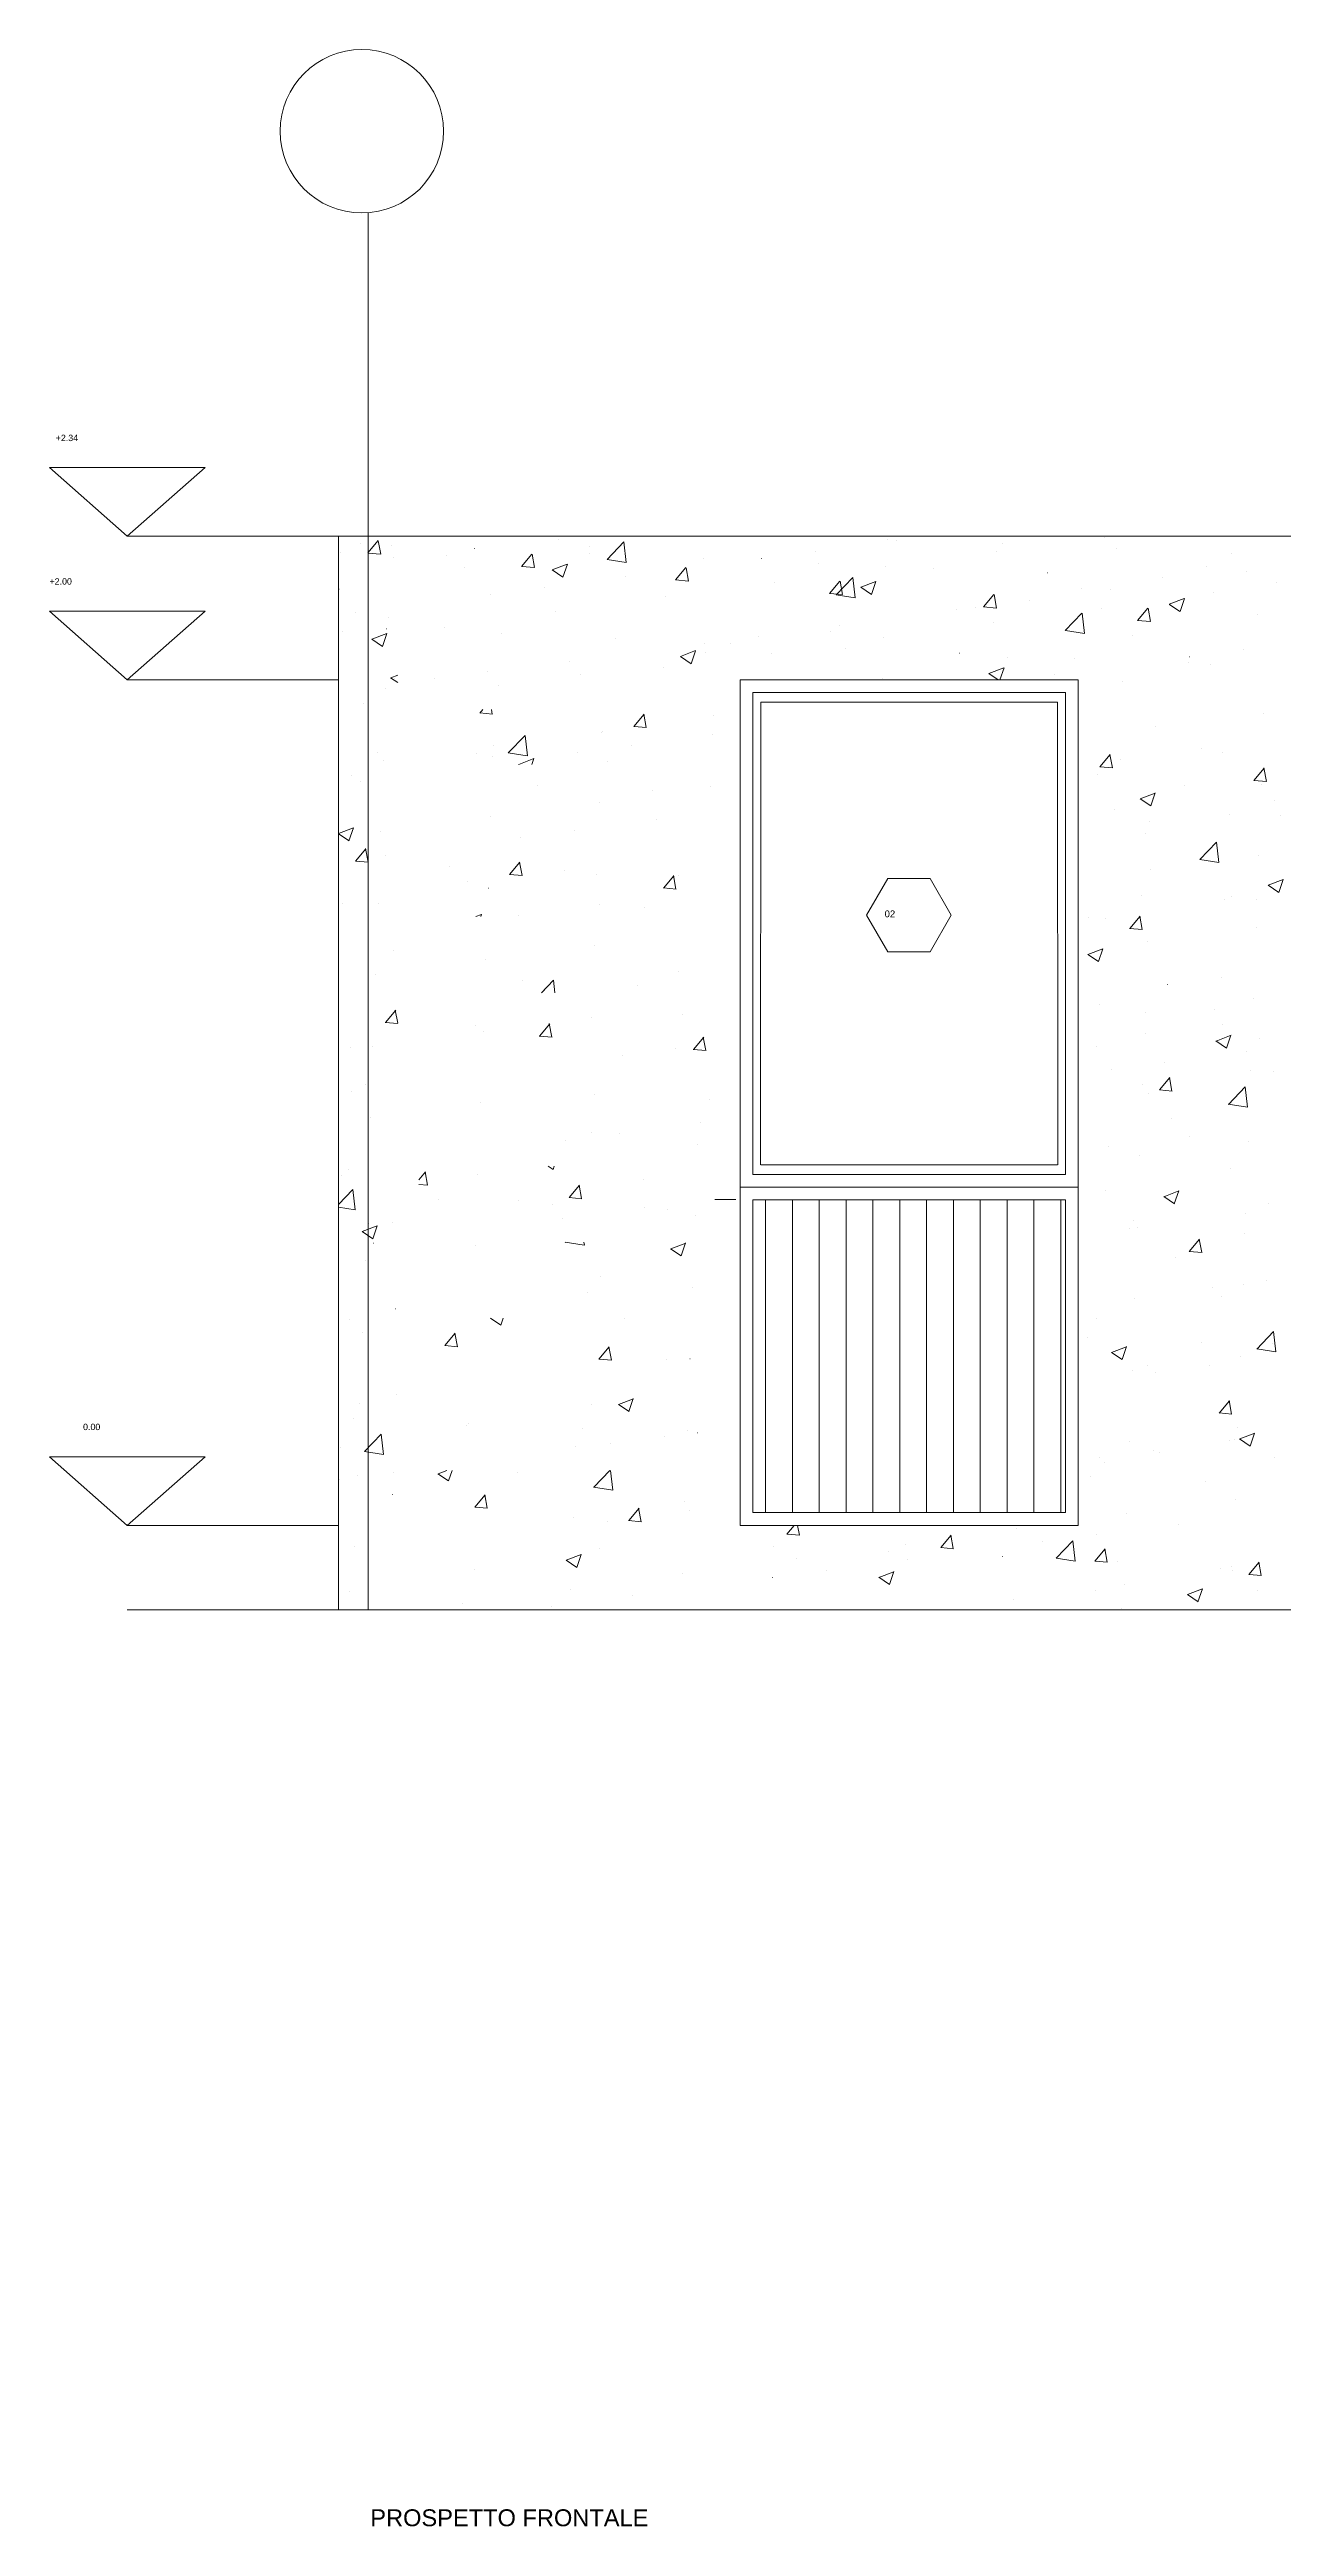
# Model space of a CAD drawing. Header units: centimetres. Extents: x -16179 to 12840, y -10704 to 3856.
# Drawn here: x 4951 to 5243, y -9115 to -8529 of the extents above; entities that cross this region are included whole.
import ezdxf

# ---------------------------------------------------------------- set-up
doc = ezdxf.new("R2010")
doc.units = ezdxf.units.CM
doc.header["$MEASUREMENT"] = 0
for name, color, linetype, lineweight in [('A-ANNO-TEXT_Num_Penna__3_Num_Penna__3_Num_Penna__3_Num_Penna__3_Num_Penna__3_Num_Penna__3_Num_Penna__3_Num_Penna__3_Num_Penna__3_Num_Penna__3', 3, 'Continuous', 18), ('A-ELEV-MBE1_Num_Penna__7_Num_Penna__7_Num_Penna__7_Num_Penna__7_Num_Penna__7_Num_Penna__7_Num_Penna__7_Num_Penna__7_Num_Penna__7_Num_Penna__7', 7, 'Continuous', 18), ('A-ELEV-PATT_Num_Penna__8_Num_Penna__8_Num_Penna__8_Num_Penna__8_Num_Penna__8_Num_Penna__8_Num_Penna__8_Num_Penna__8_Num_Penna__8_Num_Penna__8', 8, 'Continuous', 18), ('AA - linee quote_Num_Penna__3_Num_Penna__3_Num_Penna__3_Num_Penna__3_Num_Penna__3_Num_Penna__3_Num_Penna__3_Num_Penna__3_Num_Penna__3_Num_Penna__3', 3, 'Continuous', 18), ('AA - pareti sezionate_Num_Penna__7_Num_Penna__7_Num_Penna__7_Num_Penna__7_Num_Penna__7_Num_Penna__7_Num_Penna__7_Num_Penna__7_Num_Penna__7_Num_Penna__7', 7, 'Continuous', 18), ('AA - serramenti e porte_Num_Penna__4_Num_Penna__4_Num_Penna__4_Num_Penna__4_Num_Penna__4_Num_Penna__4_Num_Penna__4_Num_Penna__4_Num_Penna__4_Num_Penna__4', 4, 'Continuous', 18), ('AA - serramenti e porte_Num_Penna__7_Num_Penna__7_Num_Penna__7_Num_Penna__7_Num_Penna__7_Num_Penna__7_Num_Penna__7_Num_Penna__7_Num_Penna__7_Num_Penna__7', 7, 'Continuous', 18), ('AA pareti non sezionate_Num_Penna__2_Num_Penna__2_Num_Penna__2_Num_Penna__2_Num_Penna__2_Num_Penna__2_Num_Penna__2_Num_Penna__2_Num_Penna__2_Num_Penna__2', 2, 'Continuous', 18), ('SIMBOLI FINESTRE_Num_Penna__3_Num_Penna__3_Num_Penna__3_Num_Penna__3_Num_Penna__3_Num_Penna__3_Num_Penna__3_Num_Penna__3_Num_Penna__3_Num_Penna__3', 3, 'Continuous', 18)]:
    doc.layers.add(name, color=color, linetype=linetype, lineweight=lineweight)
doc.layers.add('A-ELEV-MBE1_Num_Penna__14_Num_Penna__11_Num_Penna__9_Num_Penna__9_Num_Penna__9_Num_Penna__9_Num_Penna__9_Num_Penna__9_Num_Penna__10_Num_Penna__11', color=7, linetype='Continuous', lineweight=18, true_color=0xd19cc7)
doc.styles.add('GENERATED_STYLE_1', font='Arial.ttf')

msp = doc.modelspace()

# ---------------------------------------------------------------- linework, layer by layer
at = {"layer": 'A-ELEV-MBE1_Num_Penna__14_Num_Penna__11_Num_Penna__9_Num_Penna__9_Num_Penna__9_Num_Penna__9_Num_Penna__9_Num_Penna__9_Num_Penna__10_Num_Penna__11', "color": 9, "linetype": 'Continuous', "lineweight": 18, "true_color": 0xd19cc7}
for p, q in [((5117.54, -8801.1), (5191.54, -8801.1)), ((5117.54, -8801.1), (5117.54, -8875.1)), ((5120.59, -8875.1), (5120.59, -8801.1)), ((5126.94, -8875.1), (5126.94, -8801.1)), ((5133.29, -8875.1), (5133.29, -8801.1)), ((5139.64, -8875.1), (5139.64, -8801.1)), ((5145.99, -8875.1), (5145.99, -8801.1)), ((5152.34, -8875.1), (5152.34, -8801.1)), ((5158.69, -8875.1), (5158.69, -8801.1)), ((5165.04, -8875.1), (5165.04, -8801.1)), ((5171.39, -8875.1), (5171.39, -8801.1)), ((5177.74, -8875.1), (5177.74, -8801.1)), ((5184.09, -8875.1), (5184.09, -8801.1)), ((5190.44, -8875.1), (5190.44, -8801.1)), ((5191.54, -8801.1), (5191.54, -8875.1)), ((5117.54, -8875.1), (5191.54, -8875.1))]:
    msp.add_line(p, q, dxfattribs=at)
at = {"layer": 'A-ELEV-MBE1_Num_Penna__7_Num_Penna__7_Num_Penna__7_Num_Penna__7_Num_Penna__7_Num_Penna__7_Num_Penna__7_Num_Penna__7_Num_Penna__7_Num_Penna__7', "color": 7, "linetype": 'Continuous', "lineweight": 18}
msp.add_line((5108.54, -8801), (5113.54, -8801), dxfattribs=at)
at = {"layer": 'A-ELEV-PATT_Num_Penna__8_Num_Penna__8_Num_Penna__8_Num_Penna__8_Num_Penna__8_Num_Penna__8_Num_Penna__8_Num_Penna__8_Num_Penna__8_Num_Penna__8', "color": 8, "linetype": 'Continuous', "lineweight": 18}
for p, q in [((5020.03, -8647.89), (5020.03, -8647.89)), ((5024.61, -8645.91), (5024.62, -8645.91)), ((5026.42, -8648.08), (5028.87, -8645.16)), ((5026.42, -8648.09), (5029.46, -8648.35)), ((5029.5, -8648.37), (5028.91, -8645.18)), ((5031.98, -8646.4), (5031.99, -8646.4)), ((5051.73, -8647.05), (5051.74, -8647.05)), ((5071.53, -8644.94), (5071.53, -8644.94)), ((5078.85, -8648.2), (5078.85, -8648.2)), ((5078.88, -8646.51), (5078.89, -8646.51)), ((5083.07, -8649.59), (5087.02, -8645.47)), ((5087.59, -8650.3), (5087.02, -8645.48)), ((5132.29, -8647.74), (5132.29, -8647.74)), ((5149.49, -8644.81), (5149.5, -8644.81)), ((5151.53, -8645.2), (5151.53, -8645.2)), ((5175.12, -8647.64), (5175.12, -8647.64)), ((5176.61, -8645.96), (5176.62, -8645.96)), ((5200.78, -8644.38), (5200.78, -8644.38)), ((5203.73, -8647.1), (5203.73, -8647.1)), ((5230.85, -8648.25), (5230.85, -8648.25)), ((5032.42, -8649.07), (5032.43, -8649.07)), ((5045.14, -8648.75), (5045.15, -8648.75)), ((5049.26, -8651.59), (5049.26, -8651.59)), ((5062.85, -8651.27), (5065.3, -8648.35)), ((5062.86, -8651.27), (5065.9, -8651.54)), ((5065.93, -8651.55), (5065.35, -8648.37)), ((5070.09, -8652.1), (5073.65, -8650.73)), ((5070.11, -8652.11), (5072.63, -8653.81)), ((5072.64, -8653.81), (5073.67, -8650.74)), ((5083.07, -8649.61), (5087.59, -8650.31)), ((5087.49, -8653.63), (5087.49, -8653.63)), ((5099.29, -8654.46), (5101.74, -8651.54)), ((5102.37, -8654.74), (5101.78, -8651.56)), ((5105.97, -8649.35), (5105.97, -8649.35)), ((5119.57, -8649.41), (5119.58, -8649.41)), ((5133.08, -8650.49), (5133.09, -8650.49)), ((5137.28, -8658), (5141.24, -8653.88)), ((5141.8, -8658.71), (5141.24, -8653.89)), ((5149.04, -8651.21), (5149.04, -8651.21)), ((5160.2, -8651.64), (5160.21, -8651.64)), ((5187.32, -8652.78), (5187.33, -8652.78)), ((5214.44, -8653.93), (5214.44, -8653.93)), ((5224.91, -8651.39), (5224.92, -8651.39)), ((5234.29, -8652.58), (5234.29, -8652.58)), ((5019.63, -8656.68), (5019.64, -8656.68)), ((5055.53, -8657.84), (5055.54, -8657.84)), ((5068.25, -8656.17), (5068.25, -8656.17)), ((5096.99, -8658.27), (5097, -8658.27)), ((5099.3, -8654.46), (5102.33, -8654.73)), ((5122.65, -8655.02), (5122.66, -8655.02)), ((5135.73, -8657.64), (5138.18, -8654.73)), ((5135.73, -8657.65), (5138.77, -8657.92)), ((5137.29, -8658.02), (5141.81, -8658.72)), ((5138.81, -8657.93), (5138.22, -8654.75)), ((5143.1, -8656.17), (5146.66, -8654.8)), ((5143.11, -8656.18), (5145.64, -8657.88)), ((5145.64, -8657.88), (5146.67, -8654.81)), ((5172.16, -8660.83), (5174.61, -8657.91)), ((5175.24, -8661.12), (5174.66, -8657.93)), ((5182.96, -8659.34), (5182.97, -8659.34)), ((5195.29, -8656.48), (5195.29, -8656.48)), ((5202.2, -8656.81), (5202.21, -8656.81)), ((5216.11, -8660.23), (5219.66, -8658.87)), ((5218.65, -8661.95), (5219.68, -8658.88)), ((5226.55, -8657.49), (5226.55, -8657.49)), ((5241.56, -8655.07), (5241.56, -8655.07)), ((5023.45, -8662.06), (5023.45, -8662.06)), ((5031.36, -8663.31), (5031.37, -8663.31)), ((5044.53, -8665.66), (5044.53, -8665.66)), ((5070.91, -8661.85), (5070.91, -8661.85)), ((5138.16, -8665.24), (5138.17, -8665.24)), ((5165.66, -8661.56), (5165.67, -8661.56)), ((5170.25, -8661.01), (5170.25, -8661.01)), ((5172.17, -8660.84), (5175.21, -8661.1)), ((5174.5, -8664.55), (5174.51, -8664.55)), ((5191.5, -8666.41), (5195.45, -8662.29)), ((5196.02, -8667.12), (5195.46, -8662.3)), ((5200.16, -8661.3), (5200.17, -8661.3)), ((5208.6, -8664.02), (5211.05, -8661.1)), ((5208.61, -8664.03), (5211.64, -8664.29)), ((5211.68, -8664.31), (5211.09, -8661.12)), ((5216.12, -8660.25), (5218.64, -8661.95)), ((5237.09, -8662.55), (5237.09, -8662.55)), ((5020.53, -8666.64), (5020.54, -8666.64)), ((5027.41, -8668.48), (5030.97, -8667.12)), ((5027.42, -8668.49), (5029.95, -8670.2)), ((5029.95, -8670.2), (5030.98, -8667.13)), ((5030.91, -8666.05), (5030.92, -8666.05)), ((5058.03, -8667.2), (5058.04, -8667.2)), ((5085.15, -8668.34), (5085.15, -8668.34)), ((5100.42, -8672.55), (5103.97, -8671.18)), ((5102.96, -8674.27), (5103.99, -8671.2)), ((5106.21, -8669.45), (5106.21, -8669.45)), ((5112.27, -8669.49), (5112.27, -8669.49)), ((5118.93, -8667.77), (5118.93, -8667.77)), ((5136.04, -8666.65), (5136.04, -8666.65)), ((5139.39, -8670.64), (5139.39, -8670.64)), ((5148.42, -8668.12), (5148.42, -8668.12)), ((5191.51, -8666.43), (5196.02, -8667.13)), ((5207.46, -8667.63), (5207.47, -8667.63)), ((5233.64, -8670.95), (5233.65, -8670.95)), ((5031.87, -8677.65), (5033.54, -8677.02)), ((5054.89, -8676.2), (5054.89, -8676.2)), ((5074.13, -8673.67), (5074.13, -8673.67)), ((5076.78, -8676.82), (5076.79, -8676.82)), ((5096.37, -8675.19), (5096.38, -8675.19)), ((5100.43, -8672.56), (5102.96, -8674.27)), ((5106.41, -8671.73), (5106.42, -8671.73)), ((5122.03, -8671.93), (5122.04, -8671.93)), ((5166.5, -8671.78), (5166.51, -8671.78)), ((5173.42, -8676.62), (5176.98, -8675.25)), ((5173.43, -8676.63), (5175.62, -8678.1)), ((5176.04, -8678.1), (5177, -8675.27)), ((5177.83, -8672.72), (5177.84, -8672.72)), ((5188.84, -8676.84), (5188.85, -8676.84)), ((5193.62, -8672.93), (5193.63, -8672.93)), ((5220.74, -8674.07), (5220.74, -8674.07)), ((5220.92, -8672.62), (5220.93, -8672.62)), ((5225.93, -8674.4), (5225.93, -8674.4)), ((5030.75, -8680.22), (5030.75, -8680.22)), ((5031.85, -8677.63), (5033.54, -8678.76)), ((5032.7, -8677.79), (5032.71, -8677.79)), ((5042.17, -8677.88), (5042.17, -8677.88)), ((5057.34, -8679.53), (5057.34, -8679.53)), ((5148.21, -8677.8), (5148.21, -8677.8)), ((5205.14, -8678.48), (5205.14, -8678.48)), ((5025.38, -8683.74), (5025.39, -8683.74)), ((5052.93, -8685.93), (5055.97, -8686.19)), ((5052.95, -8685.94), (5053.65, -8685.1)), ((5055.89, -8686.18), (5055.69, -8685.1)), ((5089.37, -8689.11), (5092.4, -8689.38)), ((5089.39, -8689.12), (5091.84, -8686.21)), ((5092.33, -8689.37), (5091.74, -8686.18)), ((5108.25, -8686.49), (5108.26, -8686.49)), ((5212.85, -8689.19), (5212.85, -8689.19)), ((5238.51, -8685.94), (5238.51, -8685.94)), ((5056.21, -8693.55), (5056.22, -8693.55)), ((5059.7, -8695.39), (5063.66, -8691.27)), ((5064.22, -8696.07), (5063.65, -8691.25)), ((5081.73, -8690.48), (5081.74, -8690.48)), ((5081.87, -8690.3), (5081.87, -8690.3)), ((5088.78, -8693.67), (5088.78, -8693.67)), ((5108.02, -8691.13), (5108.02, -8691.13)), ((5223.73, -8694.31), (5223.74, -8694.31)), ((5022.48, -8700.65), (5022.48, -8700.65)), ((5028.83, -8695.18), (5028.84, -8695.18)), ((5030.13, -8697.13), (5030.13, -8697.13)), ((5052.1, -8695.57), (5052.11, -8695.57)), ((5055.95, -8696.32), (5055.95, -8696.32)), ((5059.68, -8695.37), (5064.2, -8696.07)), ((5062.17, -8698.08), (5062.21, -8698.1)), ((5062.2, -8698.1), (5065.75, -8696.74)), ((5065.25, -8698.1), (5065.72, -8696.71)), ((5076.06, -8695.34), (5076.06, -8695.34)), ((5083.07, -8697.47), (5083.07, -8697.47)), ((5199.14, -8700.45), (5199.14, -8700.45)), ((5199.68, -8698.68), (5202.72, -8698.94)), ((5199.7, -8698.69), (5202.15, -8695.77)), ((5202.64, -8698.93), (5202.05, -8695.75)), ((5204.49, -8696.84), (5204.5, -8696.84)), ((5228.76, -8695.37), (5228.77, -8695.37)), ((5236.14, -8701.88), (5238.58, -8698.96)), ((5239.07, -8702.12), (5238.49, -8698.94)), ((5024.74, -8702.1), (5024.74, -8702.1)), ((5066.66, -8703.14), (5066.66, -8703.14)), ((5093.78, -8704.29), (5093.78, -8704.29)), ((5107.64, -8703.4), (5107.64, -8703.4)), ((5209.18, -8706.22), (5211.71, -8707.92)), ((5209.21, -8706.24), (5212.77, -8704.88)), ((5211.7, -8707.92), (5212.73, -8704.85)), ((5212.23, -8706.1), (5212.23, -8706.1)), ((5219.66, -8703.2), (5219.66, -8703.2)), ((5236.12, -8701.87), (5239.15, -8702.13)), ((5237.89, -8702.85), (5237.89, -8702.85)), ((5240.93, -8706.52), (5240.94, -8706.52)), ((5055.59, -8710.47), (5055.6, -8710.47)), ((5081.25, -8707.21), (5081.26, -8707.21)), ((5094.65, -8711.17), (5094.66, -8711.17)), ((5203.25, -8708.87), (5203.25, -8708.87)), ((5211.31, -8711.61), (5211.31, -8711.61)), ((5230.37, -8710.02), (5230.37, -8710.02)), ((5242.45, -8710.12), (5242.45, -8710.12)), ((5019.54, -8714.48), (5023.07, -8713.13)), ((5019.54, -8714.5), (5022.02, -8716.17)), ((5022, -8716.17), (5023.03, -8713.1)), ((5023.56, -8720.96), (5026.01, -8718.04)), ((5026.5, -8721.2), (5025.91, -8718.02)), ((5029.51, -8714.04), (5029.51, -8714.04)), ((5062.69, -8715.38), (5062.7, -8715.38)), ((5075.41, -8713.7), (5075.42, -8713.7)), ((5210.37, -8714.34), (5210.37, -8714.34)), ((5223.35, -8720.62), (5227.3, -8716.49)), ((5227.86, -8721.3), (5227.3, -8716.47)), ((5023.54, -8720.95), (5026.58, -8721.22)), ((5030.61, -8719.6), (5030.62, -8719.6)), ((5045.84, -8722.14), (5045.85, -8722.14)), ((5059.98, -8724.14), (5063.02, -8724.4)), ((5060, -8724.15), (5062.45, -8721.23)), ((5062.94, -8724.39), (5062.35, -8721.21)), ((5072.96, -8723.29), (5072.96, -8723.29)), ((5080.63, -8724.12), (5080.64, -8724.12)), ((5096.44, -8727.34), (5098.89, -8724.42)), ((5099.37, -8727.58), (5098.79, -8724.4)), ((5100.08, -8724.43), (5100.08, -8724.43)), ((5211.61, -8723.01), (5211.62, -8723.01)), ((5223.33, -8720.59), (5227.85, -8721.29)), ((5237.27, -8719.76), (5237.28, -8719.76)), ((5050.01, -8725.88), (5050.01, -8725.88)), ((5054.97, -8727.38), (5054.98, -8727.38)), ((5096.42, -8727.33), (5099.45, -8727.59)), ((5209.55, -8729.02), (5209.56, -8729.02)), ((5229.09, -8730.16), (5229.09, -8730.16)), ((5230.71, -8729.38), (5230.72, -8729.38)), ((5236.67, -8730.16), (5236.67, -8730.16)), ((5239.51, -8726.67), (5242.03, -8728.37)), ((5239.53, -8726.7), (5243.09, -8725.33)), ((5241.8, -8728.48), (5241.81, -8728.48)), ((5242.02, -8728.37), (5243.05, -8725.3)), ((5020.38, -8730.96), (5020.39, -8730.96)), ((5028.89, -8730.95), (5028.9, -8730.95)), ((5052.02, -8734.1), (5053.39, -8733.58)), ((5053.17, -8734.1), (5053.36, -8733.55)), ((5062.05, -8733.74), (5062.05, -8733.74)), ((5081.29, -8731.21), (5081.29, -8731.21)), ((5091.81, -8731.95), (5091.81, -8731.95)), ((5197, -8734.38), (5197.01, -8734.38)), ((5201.08, -8734.47), (5201.09, -8734.47)), ((5206.75, -8736.9), (5209.2, -8733.98)), ((5209.68, -8737.14), (5209.1, -8733.96)), ((5080.02, -8741.03), (5080.02, -8741.03)), ((5196.85, -8743.08), (5200.41, -8741.72)), ((5199.34, -8744.76), (5200.37, -8741.69)), ((5206.73, -8736.89), (5209.76, -8737.15)), ((5210.99, -8739.92), (5211, -8739.92)), ((5236.65, -8736.67), (5236.66, -8736.67)), ((5028.27, -8747.86), (5028.28, -8747.86)), ((5032.55, -8742.12), (5032.56, -8742.12)), ((5054.36, -8744.29), (5054.36, -8744.29)), ((5100.01, -8747.02), (5100.01, -8747.02)), ((5196.82, -8743.05), (5199.35, -8744.76)), ((5063.07, -8749.25), (5063.07, -8749.25)), ((5067.57, -8752.1), (5070.39, -8749.16)), ((5067.92, -8751.24), (5067.93, -8751.24)), ((5070.73, -8752.1), (5070.39, -8749.14)), ((5090.19, -8750.39), (5090.19, -8750.39)), ((5215.72, -8750.19), (5215.73, -8750.19)), ((5228.44, -8748.52), (5228.44, -8748.52)), ((5236.03, -8753.58), (5236.04, -8753.58)), ((5019.54, -8753.78), (5019.55, -8753.78)), ((5030.59, -8759.16), (5033.54, -8759.42)), ((5030.61, -8759.17), (5033.06, -8756.25)), ((5033.54, -8759.34), (5032.96, -8756.23)), ((5067.05, -8762.36), (5069.5, -8759.44)), ((5069.99, -8762.6), (5069.4, -8759.42)), ((5079.4, -8757.95), (5079.4, -8757.95)), ((5100.9, -8757.22), (5100.9, -8757.22)), ((5199.66, -8754.98), (5199.66, -8754.98)), ((5210.38, -8756.83), (5210.38, -8756.83)), ((5226.78, -8756.12), (5226.78, -8756.12)), ((5022.33, -8764.98), (5022.33, -8764.98)), ((5027.66, -8764.77), (5027.66, -8764.77)), ((5051.96, -8759.9), (5051.96, -8759.9)), ((5053.74, -8761.2), (5053.74, -8761.2)), ((5067.03, -8762.35), (5070.06, -8762.61)), ((5099.36, -8765.38), (5099.36, -8765.38)), ((5103.49, -8765.55), (5105.93, -8762.63)), ((5106.42, -8765.79), (5105.84, -8762.61)), ((5198.99, -8764.78), (5198.99, -8764.78)), ((5210.37, -8761.8), (5210.37, -8761.8)), ((5227.15, -8763.51), (5229.67, -8765.21)), ((5227.17, -8763.53), (5230.73, -8762.17)), ((5228.61, -8759.7), (5228.62, -8759.7)), ((5229.66, -8765.21), (5230.69, -8762.14)), ((5237.49, -8762.95), (5237.49, -8762.95)), ((5086.64, -8767.05), (5086.65, -8767.05)), ((5103.47, -8765.54), (5106.5, -8765.8)), ((5202.36, -8770.23), (5202.36, -8770.23)), ((5215.08, -8768.55), (5215.08, -8768.55)), ((5234.31, -8766.02), (5234.32, -8766.02)), ((5235.42, -8770.49), (5235.42, -8770.49)), ((5240.79, -8770.85), (5240.79, -8770.85)), ((5022.6, -8775.49), (5022.61, -8775.49)), ((5025.84, -8773.92), (5025.85, -8773.92)), ((5080.08, -8776.22), (5080.08, -8776.22)), ((5209.76, -8773.74), (5209.76, -8773.74)), ((5211.16, -8775.93), (5211.16, -8775.93)), ((5213.78, -8775.1), (5216.81, -8775.37)), ((5213.8, -8775.11), (5216.25, -8772.19)), ((5216.73, -8775.36), (5216.15, -8772.17)), ((5230.08, -8778.51), (5234.04, -8774.39)), ((5234.6, -8779.19), (5234.04, -8774.36)), ((5027.04, -8781.69), (5027.04, -8781.69)), ((5053.12, -8778.11), (5053.13, -8778.11)), ((5105.24, -8782.88), (5105.24, -8782.88)), ((5107.2, -8777.36), (5107.2, -8777.36)), ((5216.67, -8781.94), (5216.67, -8781.94)), ((5230.07, -8778.48), (5234.58, -8779.19)), ((5073.28, -8787.09), (5073.28, -8787.09)), ((5079.48, -8785.12), (5079.49, -8785.12)), ((5086, -8785.42), (5086, -8785.42)), ((5104.55, -8787.96), (5104.55, -8787.96)), ((5201.71, -8788.59), (5201.72, -8788.59)), ((5220.95, -8786.06), (5220.96, -8786.06)), ((5234.8, -8787.4), (5234.8, -8787.4)), ((5021.96, -8793.85), (5021.96, -8793.85)), ((5038.54, -8796.34), (5040.11, -8794.46)), ((5040.6, -8797.63), (5040.01, -8794.44)), ((5069.1, -8793.1), (5070.3, -8793.91)), ((5070.29, -8793.91), (5070.56, -8793.1)), ((5209.14, -8790.66), (5209.14, -8790.66)), ((5230.56, -8793.71), (5230.57, -8793.71)), ((5019.54, -8802.17), (5022.91, -8798.65)), ((5020.23, -8795.29), (5020.24, -8795.29)), ((5023.47, -8803.45), (5022.91, -8798.62)), ((5026.42, -8798.6), (5026.43, -8798.6)), ((5038.54, -8797.45), (5040.68, -8797.64)), ((5052.5, -8795.02), (5052.51, -8795.02)), ((5074.08, -8800.56), (5077.11, -8800.83)), ((5074.1, -8800.57), (5076.55, -8797.65)), ((5077.03, -8800.81), (5076.45, -8797.63)), ((5091.66, -8796.28), (5091.66, -8796.28)), ((5200.93, -8798.8), (5200.94, -8798.8)), ((5214.79, -8800.35), (5217.31, -8802.05)), ((5214.81, -8800.37), (5218.37, -8799.01)), ((5217.3, -8802.05), (5218.33, -8798.98)), ((5019.54, -8802.84), (5023.46, -8803.44)), ((5032.4, -8806.45), (5032.41, -8806.45)), ((5043.07, -8801.03), (5043.07, -8801.03)), ((5062.03, -8801.36), (5062.04, -8801.36)), ((5070.19, -8802.17), (5070.19, -8802.17)), ((5072.63, -8805.45), (5072.64, -8805.45)), ((5091.87, -8802.92), (5091.88, -8802.92)), ((5097.3, -8803.32), (5097.31, -8803.32)), ((5103.93, -8804.87), (5103.94, -8804.87)), ((5207.59, -8806.09), (5207.59, -8806.09)), ((5234.18, -8804.31), (5234.19, -8804.31)), ((5239.67, -8801.87), (5239.67, -8801.87)), ((5025.09, -8808.59), (5027.62, -8810.3)), ((5025.12, -8808.62), (5028.67, -8807.25)), ((5026.66, -8806.71), (5026.67, -8806.71)), ((5027.61, -8810.3), (5028.64, -8807.23)), ((5027.83, -8811.35), (5027.84, -8811.35)), ((5051.89, -8811.93), (5051.89, -8811.93)), ((5073.15, -8811.15), (5077.67, -8811.85)), ((5073.17, -8811.18), (5073.24, -8811.1)), ((5077.69, -8811.86), (5077.6, -8811.1)), ((5098.12, -8812.69), (5101.68, -8811.32)), ((5100.61, -8814.36), (5101.64, -8811.29)), ((5206.78, -8807.9), (5206.78, -8807.9)), ((5208.52, -8807.57), (5208.53, -8807.57)), ((5220.84, -8813.32), (5223.29, -8810.4)), ((5223.78, -8813.57), (5223.19, -8810.38)), ((5233.9, -8809.05), (5233.9, -8809.05)), ((5025.8, -8815.51), (5025.81, -8815.51)), ((5098.1, -8812.66), (5100.62, -8814.37)), ((5217.49, -8814.73), (5217.49, -8814.73)), ((5220.82, -8813.31), (5223.86, -8813.58)), ((5078.51, -8822.96), (5078.51, -8822.96)), ((5081.43, -8819.14), (5081.44, -8819.14)), ((5103.31, -8821.78), (5103.32, -8821.78)), ((5226.31, -8821.91), (5226.31, -8821.91)), ((5228.46, -8824.02), (5228.47, -8824.02)), ((5233.56, -8821.23), (5233.57, -8821.23)), ((5239.02, -8820.23), (5239.03, -8820.23)), ((5022.18, -8829.31), (5022.18, -8829.31)), ((5032.96, -8826.85), (5032.97, -8826.85)), ((5055.5, -8829.1), (5057.94, -8830.75)), ((5057.93, -8830.75), (5058.48, -8829.1)), ((5087.2, -8829.14), (5087.2, -8829.14)), ((5198.84, -8829.11), (5198.84, -8829.11)), ((5207.9, -8824.48), (5207.91, -8824.48)), ((5025.19, -8832.42), (5025.19, -8832.42)), ((5044.69, -8835.58), (5047.73, -8835.85)), ((5044.71, -8835.59), (5047.16, -8832.68)), ((5047.65, -8835.84), (5047.06, -8832.65)), ((5196.67, -8833.73), (5196.68, -8833.73)), ((5223.79, -8834.87), (5223.79, -8834.87)), ((5236.82, -8836.41), (5240.77, -8832.28)), ((5240.64, -8835.18), (5240.64, -8835.18)), ((5241.33, -8837.08), (5240.77, -8832.26)), ((5081.13, -8838.77), (5084.16, -8839.04)), ((5081.15, -8838.78), (5083.59, -8835.86)), ((5084.08, -8839.03), (5083.49, -8835.84)), ((5097.23, -8838.77), (5097.23, -8838.77)), ((5102.69, -8838.69), (5102.7, -8838.69)), ((5202.43, -8837.18), (5204.95, -8838.89)), ((5202.45, -8837.21), (5206.01, -8835.84)), ((5204.94, -8838.89), (5205.97, -8835.82)), ((5207.29, -8841.39), (5207.29, -8841.39)), ((5211.01, -8840.26), (5211.01, -8840.26)), ((5225.66, -8840.27), (5225.66, -8840.27)), ((5232.95, -8838.14), (5232.95, -8838.14)), ((5236.8, -8836.38), (5241.32, -8837.08)), ((5033.19, -8847.2), (5033.19, -8847.2)), ((5212.94, -8841.94), (5212.95, -8841.94)), ((5023.07, -8852.81), (5023.07, -8852.81)), ((5024.57, -8849.33), (5024.57, -8849.33)), ((5079.33, -8849.45), (5079.34, -8849.45)), ((5085.74, -8849.5), (5088.26, -8851.2)), ((5085.76, -8849.53), (5089.32, -8848.16)), ((5088.25, -8851.2), (5089.28, -8848.13)), ((5227.87, -8851.52), (5230.91, -8851.79)), ((5227.89, -8851.53), (5230.34, -8848.61)), ((5230.83, -8851.78), (5230.24, -8848.59)), ((5025.69, -8860.67), (5029.65, -8856.54)), ((5030.2, -8861.34), (5029.64, -8856.52)), ((5049.71, -8854.53), (5049.71, -8854.53)), ((5050.19, -8853.95), (5050.19, -8853.95)), ((5077.31, -8855.1), (5077.31, -8855.1)), ((5083.86, -8858.8), (5083.87, -8858.8)), ((5096.58, -8857.13), (5096.58, -8857.13)), ((5102.08, -8855.6), (5102.08, -8855.6)), ((5104.42, -8856.25), (5104.43, -8856.25)), ((5206.67, -8858.3), (5206.67, -8858.3)), ((5230.41, -8858.04), (5230.42, -8858.04)), ((5231.53, -8857.77), (5231.54, -8857.77)), ((5232.33, -8855.05), (5232.33, -8855.05)), ((5232.75, -8857.64), (5235.28, -8859.34)), ((5232.77, -8857.66), (5236.33, -8856.3)), ((5235.26, -8859.34), (5236.29, -8856.27)), ((5020.08, -8859.62), (5020.09, -8859.62)), ((5025.67, -8860.64), (5030.19, -8861.34)), ((5075.69, -8859.41), (5075.7, -8859.41)), ((5199.58, -8861.98), (5199.58, -8861.98)), ((5200.78, -8863.13), (5200.79, -8863.13)), ((5212.3, -8860.3), (5212.3, -8860.3)), ((5213.9, -8860.83), (5213.9, -8860.83)), ((5241.01, -8861.98), (5241.02, -8861.98)), ((5019.82, -8867.23), (5019.83, -8867.23)), ((5023.95, -8866.24), (5023.96, -8866.24)), ((5032.25, -8870.77), (5032.26, -8870.77)), ((5032.54, -8865.56), (5032.55, -8865.56)), ((5043.05, -8865.88), (5045.58, -8867.59)), ((5043.08, -8865.91), (5045.18, -8865.1)), ((5045.57, -8867.59), (5046.4, -8865.1)), ((5051.76, -8873.81), (5054.21, -8870.89)), ((5054.69, -8874.05), (5054.11, -8870.87)), ((5061.88, -8865.69), (5061.89, -8865.69)), ((5079.89, -8869.05), (5084.41, -8869.75)), ((5079.91, -8869.07), (5083.71, -8865.1)), ((5084.42, -8869.75), (5083.88, -8865.1)), ((5197.49, -8866.51), (5197.49, -8866.51)), ((5224.61, -8867.65), (5224.61, -8867.65)), ((5051.74, -8873.79), (5054.77, -8874.06)), ((5075.07, -8876.32), (5075.08, -8876.32)), ((5088.19, -8876.99), (5090.64, -8874.07)), ((5091.13, -8877.24), (5090.54, -8874.05)), ((5101.46, -8872.51), (5101.46, -8872.51)), ((5102.46, -8874.63), (5102.46, -8874.63)), ((5206.05, -8875.21), (5206.06, -8875.21)), ((5231.71, -8871.96), (5231.72, -8871.96)), ((5083.22, -8877.17), (5083.22, -8877.17)), ((5088.17, -8876.98), (5091.21, -8877.25)), ((5125.61, -8880.17), (5128.65, -8880.44)), ((5125.63, -8880.18), (5127.37, -8878.1)), ((5128.57, -8880.43), (5128.14, -8878.1)), ((5139.3, -8878.1), (5139.62, -8878.16)), ((5139.64, -8878.16), (5139.63, -8878.1)), ((5153.58, -8882.6), (5153.59, -8882.6)), ((5162.07, -8883.37), (5164.52, -8880.45)), ((5165, -8883.61), (5164.42, -8880.43)), ((5179.97, -8878.79), (5179.97, -8878.79)), ((5186.21, -8882.01), (5186.22, -8882.01)), ((5189.34, -8885.89), (5193.29, -8881.77)), ((5193.85, -8886.57), (5193.29, -8881.74)), ((5198.93, -8880.34), (5198.94, -8880.34)), ((5218.17, -8877.81), (5218.18, -8877.81)), ((5023.33, -8883.15), (5023.34, -8883.15)), ((5073.38, -8886.34), (5075.9, -8888.04)), ((5073.4, -8886.36), (5076.96, -8885)), ((5075.89, -8888.04), (5076.92, -8884.97)), ((5081.28, -8883.47), (5081.29, -8883.47)), ((5122.44, -8883.21), (5122.44, -8883.21)), ((5127.92, -8885.85), (5127.93, -8885.85)), ((5149.55, -8884.36), (5149.56, -8884.36)), ((5154.13, -8886.24), (5154.14, -8886.24)), ((5162.05, -8883.36), (5165.08, -8883.62)), ((5176.67, -8885.51), (5176.68, -8885.51)), ((5189.32, -8885.86), (5193.84, -8886.56)), ((5198.48, -8886.55), (5201.52, -8886.81)), ((5198.51, -8886.56), (5200.95, -8883.64)), ((5201.44, -8886.8), (5200.85, -8883.62)), ((5203.79, -8886.65), (5203.79, -8886.65)), ((5228.31, -8888.35), (5228.32, -8888.35)), ((5230.91, -8887.8), (5230.91, -8887.8)), ((5234.94, -8889.74), (5237.39, -8886.83)), ((5237.88, -8889.99), (5237.29, -8886.81)), ((5022.03, -8893.64), (5022.03, -8893.64)), ((5051.66, -8888.55), (5051.66, -8888.55)), ((5074.46, -8893.23), (5074.46, -8893.23)), ((5100.84, -8889.43), (5100.85, -8889.43)), ((5122.17, -8890.45), (5122.18, -8890.45)), ((5134.89, -8888.77), (5134.9, -8888.77)), ((5147.38, -8890.4), (5149.91, -8892.11)), ((5147.41, -8890.43), (5150.96, -8889.07)), ((5149.9, -8892.11), (5150.93, -8889.04)), ((5198.69, -8893.44), (5198.69, -8893.44)), ((5205.43, -8892.12), (5205.44, -8892.12)), ((5220.41, -8894.5), (5223.97, -8893.14)), ((5222.9, -8896.18), (5223.93, -8893.11)), ((5231.09, -8888.87), (5231.1, -8888.87)), ((5234.92, -8889.73), (5237.96, -8890)), ((5236.89, -8893.62), (5236.89, -8893.62)), ((5048.8, -8896.49), (5048.8, -8896.49)), ((5069.85, -8897.2), (5069.86, -8897.2)), ((5089.09, -8894.67), (5089.1, -8894.67)), ((5179.35, -8895.7), (5179.36, -8895.7)), ((5204.81, -8897.84), (5204.81, -8897.84)), ((5220.39, -8894.47), (5222.91, -8896.18))]:
    msp.add_line(p, q, dxfattribs=at)
at = {"layer": 'AA - linee quote_Num_Penna__3_Num_Penna__3_Num_Penna__3_Num_Penna__3_Num_Penna__3_Num_Penna__3_Num_Penna__3_Num_Penna__3_Num_Penna__3_Num_Penna__3', "color": 3, "linetype": 'Continuous', "lineweight": 18}
for p, q in [((5026.54, -8898.1), (5026.54, -8567.65)), ((4969.54, -8644.1), (4951.14, -8627.88)), ((4951.14, -8627.88), (4987.94, -8627.88)), ((4987.94, -8627.88), (4969.54, -8644.1)), ((5019.54, -8644.1), (4969.54, -8644.1)), ((4969.54, -8678.1), (4951.14, -8661.88)), ((4951.14, -8661.88), (4987.94, -8661.88)), ((4987.94, -8661.88), (4969.54, -8678.1)), ((5019.54, -8678.1), (4969.54, -8678.1)), ((4969.54, -8878.1), (4951.14, -8861.88)), ((4951.14, -8861.88), (4987.94, -8861.88)), ((4987.94, -8861.88), (4969.54, -8878.1)), ((5019.54, -8878.1), (4969.54, -8878.1))]:
    msp.add_line(p, q, dxfattribs=at)
msp.add_circle((5025.06, -8548.32), 19.33, dxfattribs=at)
at = {"layer": 'AA - pareti sezionate_Num_Penna__7_Num_Penna__7_Num_Penna__7_Num_Penna__7_Num_Penna__7_Num_Penna__7_Num_Penna__7_Num_Penna__7_Num_Penna__7_Num_Penna__7', "color": 7, "linetype": 'Continuous', "lineweight": 18}
msp.add_line((5019.54, -8898.1), (4969.54, -8898.1), dxfattribs=at)
at = {"layer": 'AA - serramenti e porte_Num_Penna__4_Num_Penna__4_Num_Penna__4_Num_Penna__4_Num_Penna__4_Num_Penna__4_Num_Penna__4_Num_Penna__4_Num_Penna__4_Num_Penna__4', "color": 4, "linetype": 'Continuous', "lineweight": 18}
for p, q in [((5114.54, -8878.1), (5114.54, -8678.1)), ((5114.54, -8678.1), (5194.54, -8678.1)), ((5194.54, -8798.1), (5194.54, -8678.1)), ((5194.54, -8778.1), (5194.54, -8878.1)), ((5114.54, -8798.1), (5194.54, -8798.1)), ((5194.54, -8878.1), (5114.54, -8878.1))]:
    msp.add_line(p, q, dxfattribs=at)
at = {"layer": 'AA - serramenti e porte_Num_Penna__7_Num_Penna__7_Num_Penna__7_Num_Penna__7_Num_Penna__7_Num_Penna__7_Num_Penna__7_Num_Penna__7_Num_Penna__7_Num_Penna__7', "color": 7, "linetype": 'Continuous', "lineweight": 18}
for p, q in [((5117.54, -8681.1), (5191.54, -8681.1)), ((5117.54, -8795.1), (5117.54, -8681.1)), ((5119.37, -8792.81), (5119.45, -8683.4)), ((5119.45, -8683.4), (5189.62, -8683.4)), ((5189.7, -8792.81), (5189.62, -8683.4)), ((5191.54, -8795.1), (5191.54, -8681.1)), ((5119.45, -8792.81), (5189.62, -8792.81)), ((5191.54, -8795.1), (5117.54, -8795.1))]:
    msp.add_line(p, q, dxfattribs=at)
at = {"layer": 'AA pareti non sezionate_Num_Penna__2_Num_Penna__2_Num_Penna__2_Num_Penna__2_Num_Penna__2_Num_Penna__2_Num_Penna__2_Num_Penna__2_Num_Penna__2_Num_Penna__2', "color": 2, "linetype": 'Continuous', "lineweight": 18}
for p, q in [((5019.54, -8644.1), (5019.54, -8898.1)), ((5019.54, -8644.1), (5964.83, -8644.1)), ((5019.54, -8898.1), (5933.54, -8898.1))]:
    msp.add_line(p, q, dxfattribs=at)
at = {"layer": 'SIMBOLI FINESTRE_Num_Penna__3_Num_Penna__3_Num_Penna__3_Num_Penna__3_Num_Penna__3_Num_Penna__3_Num_Penna__3_Num_Penna__3_Num_Penna__3_Num_Penna__3', "color": 3, "linetype": 'Continuous', "lineweight": 18}
for p, q in [((5149.49, -8725.11), (5144.49, -8733.77)), ((5159.49, -8725.11), (5149.49, -8725.11)), ((5164.49, -8733.77), (5159.49, -8725.11)), ((5144.49, -8733.77), (5149.49, -8742.44)), ((5159.49, -8742.44), (5164.49, -8733.77)), ((5149.49, -8742.44), (5159.49, -8742.44))]:
    msp.add_line(p, q, dxfattribs=at)

# ---------------------------------------------------------------- texts
at = {"layer": 'A-ANNO-TEXT_Num_Penna__3_Num_Penna__3_Num_Penna__3_Num_Penna__3_Num_Penna__3_Num_Penna__3_Num_Penna__3_Num_Penna__3_Num_Penna__3_Num_Penna__3', "color": 3, "linetype": 'Continuous', "lineweight": 18, "insert": (5027.04, -9114.92), "char_height": 4, "attachment_point": 7, "style": 'GENERATED_STYLE_1'}
msp.add_mtext('\\A1;PROSPETTO FRONTALE', dxfattribs=at)
at = {"layer": 'AA - linee quote_Num_Penna__3_Num_Penna__3_Num_Penna__3_Num_Penna__3_Num_Penna__3_Num_Penna__3_Num_Penna__3_Num_Penna__3_Num_Penna__3_Num_Penna__3', "color": 3, "linetype": 'Continuous', "lineweight": 18, "char_height": 1.5, "attachment_point": 7, "style": 'GENERATED_STYLE_1'}
for s, insert in [('\\A1;+2.34', (4952.6, -8621.64)), ('\\A1;+2.00', (4951.13, -8655.59)), ('\\A1;0.00', (4959.07, -8855.59))]:
    msp.add_mtext(s, dxfattribs=dict(at, insert=insert))
at = {"layer": 'SIMBOLI FINESTRE_Num_Penna__3_Num_Penna__3_Num_Penna__3_Num_Penna__3_Num_Penna__3_Num_Penna__3_Num_Penna__3_Num_Penna__3_Num_Penna__3_Num_Penna__3', "color": 3, "linetype": 'Continuous', "lineweight": 18, "insert": (5148.74, -8734.28), "char_height": 1.615, "attachment_point": 7, "rotation": 359.83263, "style": 'GENERATED_STYLE_1'}
msp.add_mtext('\\A1;02', dxfattribs=at)

doc.saveas('drawing.dxf')
